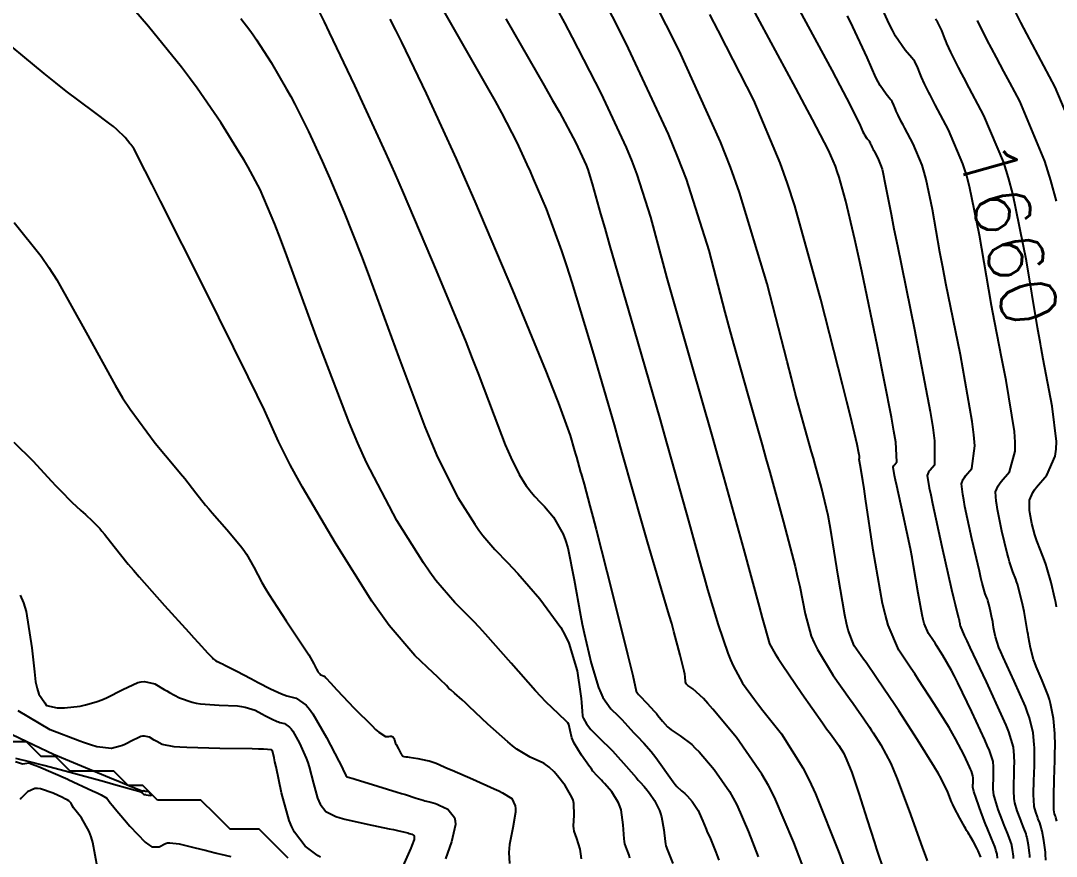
# Model space of a CAD drawing. Header units: metres. Extents: x 837117 to 838479, y 1189012 to 1191015.
# Drawn here: x 837662.7 to 837733.9, y 1189112.6 to 1189170.1 of the extents above; entities that cross this region are included whole.
import ezdxf

# ---------------------------------------------------------------- set-up
doc = ezdxf.new("R2010")
doc.units = ezdxf.units.M
doc.header["$LTSCALE"] = 0.3
for name, color, linetype in [('COTAS 10', 1, 'Continuous'), ('COTAS INT', 252, 'Continuous'), ('DRENAJE', 5, 'Continuous')]:
    doc.layers.add(name, color=color, linetype=linetype)
doc.styles.get("Standard").update_dxf_attribs({"font": 'simplex.shx'})

msp = doc.modelspace()

# ---------------------------------------------------------------- linework, layer by layer
at = {"layer": 'COTAS 10'}
for points in [[(837716.941, 1189110.629), (837715.829, 1189113.532), (837714.496, 1189116.655), (837714.078, 1189117.453), (837713.64, 1189118.223), (837711.879, 1189120.764), (837710.264, 1189122.708), (837709.918, 1189123.102), (837709.614, 1189123.433), (837708.882, 1189124.108), (837708.533, 1189124.341), (837708.471, 1189124.394), (837708.424, 1189124.443), (837708.382, 1189124.578), (837708.361, 1189124.925), (837708.328, 1189125.107), (837708.283, 1189125.327), (837708.021, 1189126.432), (837707.586, 1189128.053), (837707.431, 1189128.597), (837707.263, 1189129.183), (837706.531, 1189131.646), (837705.765, 1189134.217), (837705.574, 1189134.872), (837705.392, 1189135.501), (837704.079, 1189140.195), (837703.799, 1189141.178), (837703.486, 1189142.271), (837702.077, 1189147.143), (837700.586, 1189152.08), (837700.222, 1189153.214), (837699.878, 1189154.248), (837698.81, 1189157.143), (837697.936, 1189159.205), (837697.715, 1189159.714), (837697.502, 1189160.196), (837696.809, 1189161.714), (837695.747, 1189163.747), (837695.302, 1189164.555), (837694.791, 1189165.468), (837692.401, 1189169.649), (837690.08, 1189173.734)], [(837729.836, 1189112.45), (837729.81, 1189112.733), (837729.732, 1189113.011), (837729.692, 1189113.12), (837729.646, 1189113.244), (837729.415, 1189113.81), (837729.119, 1189114.532), (837729.032, 1189114.754), (837728.943, 1189114.987), (837728.601, 1189115.907), (837728.314, 1189116.725), (837728.26, 1189116.893), (837728.216, 1189117.036), (837728.148, 1189117.339), (837728.151, 1189117.482), (837728.152, 1189117.523), (837728.153, 1189117.565), (837728.158, 1189117.724), (837728.16, 1189117.886), (837728.159, 1189117.93), (837728.156, 1189117.974), (837728.143, 1189118.13), (837728.04, 1189118.441), (837727.981, 1189118.583), (837727.909, 1189118.749), (837727.54, 1189119.549), (837726.95, 1189120.672), (837726.738, 1189121.041), (837726.505, 1189121.435), (837725.488, 1189123.071), (837724.412, 1189124.732), (837724.142, 1189125.143), (837723.884, 1189125.532), (837723.05, 1189126.762), (837722.319, 1189128.482), (837722.126, 1189129.181), (837721.937, 1189129.977), (837721.284, 1189133.656), (837720.766, 1189137.179), (837720.662, 1189137.876), (837720.574, 1189138.453), (837720.399, 1189139.534), (837720.346, 1189139.772), (837720.336, 1189139.819), (837720.328, 1189139.857), (837720.317, 1189139.923), (837720.322, 1189139.937), (837720.325, 1189139.942), (837720.329, 1189139.947), (837720.348, 1189139.969), (837720.337, 1189140.128), (837720.322, 1189140.22), (837720.303, 1189140.333), (837720.188, 1189140.912), (837719.716, 1189142.88), (837719.471, 1189143.868), (837719.176, 1189145.049), (837717.695, 1189150.912), (837715.889, 1189157.343), (837715.389, 1189158.882), (837714.889, 1189160.315), (837713.081, 1189164.614), (837711.18, 1189168.346), (837710.622, 1189169.421), (837710.049, 1189170.514)], [(837733.897, 1189129.755), (837733.838, 1189130.042), (837733.775, 1189130.333), (837733.517, 1189131.425), (837733.236, 1189132.449), (837733.158, 1189132.697), (837733.08, 1189132.93), (837732.8, 1189133.644), (837732.538, 1189134.299), (837732.472, 1189134.495), (837732.409, 1189134.698), (837732.206, 1189135.485), (837732.068, 1189136.235), (837732.047, 1189136.415), (837732.033, 1189136.582), (837732.045, 1189137.088), (837732.263, 1189137.613), (837732.379, 1189137.793), (837732.519, 1189137.988), (837733.227, 1189138.817), (837733.811, 1189140.11), (837733.873, 1189140.597), (837733.891, 1189141.14), (837733.596, 1189143.571), (837732.975, 1189146.806), (837732.836, 1189147.585), (837732.787, 1189147.856), (837732.593, 1189148.974), (837731.836, 1189153.571), (837730.9, 1189158.167), (837730.592, 1189159.285), (837730.264, 1189160.335), (837728.906, 1189163.567), (837727.682, 1189165.872), (837727.648, 1189165.935), (837727.382, 1189166.44), (837727.153, 1189166.88), (837726.623, 1189167.925), (837726.349, 1189168.532), (837726.28, 1189168.695), (837726.215, 1189168.856), (837726.004, 1189169.423), (837725.702, 1189170.019), (837725.579, 1189170.198)], [(837701.233, 1189112.403), (837701.19, 1189112.76), (837701.14, 1189113.071), (837700.912, 1189113.807), (837700.72, 1189114.316), (837700.693, 1189114.484), (837700.678, 1189114.663), (837700.721, 1189115.405), (837700.699, 1189116.215), (837700.644, 1189116.437), (837700.567, 1189116.657), (837700.112, 1189117.445), (837699.581, 1189118.115), (837699.457, 1189118.262), (837699.343, 1189118.391), (837699.012, 1189118.719), (837698.649, 1189118.957), (837698.514, 1189119.03), (837698.364, 1189119.107), (837697.699, 1189119.41), (837696.789, 1189119.956), (837696.484, 1189120.185), (837696.157, 1189120.448), (837694.785, 1189121.682), (837693.508, 1189122.895), (837693.241, 1189123.145), (837693.01, 1189123.357), (837692.489, 1189123.817), (837692.234, 1189124.027), (837692.172, 1189124.083), (837692.113, 1189124.138), (837691.932, 1189124.328), (837691.504, 1189124.759), (837691.29, 1189124.966), (837691.035, 1189125.21), (837689.769, 1189126.408), (837687.996, 1189128.471), (837687.422, 1189129.26), (837686.811, 1189130.144), (837684.303, 1189134.126), (837682.035, 1189137.998), (837681.575, 1189138.812), (837681.188, 1189139.515), (837680.399, 1189141.123), (837679.422, 1189143.28), (837678.917, 1189144.328), (837678.309, 1189145.573), (837675.267, 1189151.697), (837672.272, 1189157.673), (837671.694, 1189158.823), (837671.225, 1189159.755), (837670.44, 1189161.298), (837670.302, 1189161.485), (837670.241, 1189161.561), (837670.171, 1189161.648), (837669.836, 1189162.052), (837669.26, 1189162.613), (837669.037, 1189162.799), (837668.788, 1189162.998), (837667.659, 1189163.831), (837665.791, 1189165.251), (837665.075, 1189165.822), (837664.272, 1189166.469), (837660.655, 1189169.447)], [(837661.047, 1189121.456), (837663.563, 1189120.255), (837664.911, 1189119.612), (837666.281, 1189119.042), (837668.766, 1189118.007), (837669.503, 1189117.701), (837670.098, 1189117.455), (837671.054, 1189117.067), (837671.077, 1189117.073), (837671.083, 1189117.075), (837671.131, 1189117.099), (837671.136, 1189117.1), (837671.141, 1189117.1), (837671.155, 1189117.097), (837671.167, 1189117.09), (837671.171, 1189117.088), (837671.174, 1189117.085), (837671.188, 1189117.078), (837671.22, 1189117.072), (837671.235, 1189117.071), (837671.253, 1189117.07), (837671.341, 1189117.067), (837671.444, 1189117.038), (837671.472, 1189117.02), (837671.5, 1189116.997), (837671.596, 1189116.881), (837671.632, 1189116.774), (837671.621, 1189116.758), (837671.602, 1189116.748), (837671.457, 1189116.76), (837671.291, 1189116.797), (837671.258, 1189116.803), (837671.231, 1189116.808), (837671.18, 1189116.807), (837671.16, 1189116.807), (837671.152, 1189116.812), (837671.143, 1189116.819), (837671.102, 1189116.862), (837671.064, 1189116.907), (837671.057, 1189116.916), (837671.051, 1189116.923), (837671.042, 1189116.936), (837671.026, 1189116.945), (837671.004, 1189116.956), (837671.003, 1189116.957), (837670.938, 1189116.986), (837669.862, 1189117.293), (837669.213, 1189117.473), (837668.411, 1189117.695), (837666.067, 1189118.339), (837664.246, 1189118.839), (837663.259, 1189119.085), (837662.325, 1189119.318)]]:
    msp.add_lwpolyline(points, dxfattribs=at)
at = {"layer": 'COTAS INT'}
for points in [[(837701.472, 1189174.084), (837704.267, 1189168.527), (837707.177, 1189162.28), (837707.83, 1189160.702), (837708.417, 1189159.191), (837709.985, 1189154.282), (837711.089, 1189150.025), (837711.384, 1189148.924), (837711.674, 1189147.856), (837712.68, 1189144.282), (837713.648, 1189140.908), (837713.914, 1189139.967), (837714.178, 1189139.023), (837715.125, 1189135.586), (837715.923, 1189132.516), (837716.093, 1189131.802), (837716.242, 1189131.148), (837716.599, 1189129.28), (837717.028, 1189127.727), (837717.223, 1189127.271), (837717.45, 1189126.804), (837718.542, 1189125.027), (837719.659, 1189123.445), (837719.901, 1189123.102), (837720.113, 1189122.799), (837720.639, 1189122.047), (837721.025, 1189121.477), (837721.149, 1189121.289), (837721.282, 1189121.088), (837721.822, 1189120.252), (837722.492, 1189118.957), (837722.706, 1189118.467), (837722.932, 1189117.919), (837723.849, 1189115.464), (837724.684, 1189113.13), (837724.858, 1189112.659), (837725.007, 1189112.263)], [(837728.7, 1189112.523), (837728.629, 1189112.689), (837728.507, 1189112.949), (837728.46, 1189113.04), (837728.409, 1189113.139), (837728.179, 1189113.565), (837727.961, 1189113.955), (837727.918, 1189114.03), (837727.881, 1189114.092), (837727.811, 1189114.2), (837727.709, 1189114.364), (837727.653, 1189114.461), (837727.585, 1189114.581), (837727.241, 1189115.199), (837726.858, 1189115.939), (837726.765, 1189116.135), (837726.679, 1189116.327), (837726.416, 1189116.988), (837725.96, 1189117.929), (837725.753, 1189118.297), (837725.509, 1189118.712), (837724.336, 1189120.599), (837723.049, 1189122.588), (837722.735, 1189123.067), (837722.439, 1189123.515), (837721.521, 1189124.871), (837720.8, 1189125.91), (837720.627, 1189126.157), (837720.467, 1189126.387), (837719.987, 1189127.071), (837719.573, 1189128.15), (837719.455, 1189128.629), (837719.334, 1189129.187), (837718.884, 1189131.852), (837718.428, 1189134.719), (837718.303, 1189135.404), (837718.18, 1189136.042), (837717.739, 1189137.953), (837717.3, 1189139.547), (837717.177, 1189139.985), (837717.054, 1189140.421), (837716.605, 1189141.986), (837715.93, 1189144.466), (837715.664, 1189145.479), (837715.364, 1189146.634), (837713.995, 1189151.986), (837712.097, 1189158.267), (837711.464, 1189160.008), (837710.784, 1189161.749), (837707.937, 1189168.045), (837705.239, 1189173.411)], [(837704.546, 1189112.441), (837704.504, 1189112.65), (837704.346, 1189113.076), (837704.208, 1189113.434), (837704.178, 1189113.599), (837704.153, 1189113.794), (837704.09, 1189114.736), (837703.947, 1189115.774), (837703.871, 1189116.029), (837703.779, 1189116.27), (837703.313, 1189117.023), (837702.812, 1189117.592), (837702.698, 1189117.717), (837702.595, 1189117.828), (837702.313, 1189118.112), (837702.018, 1189118.449), (837701.906, 1189118.594), (837701.783, 1189118.761), (837701.23, 1189119.548), (837700.724, 1189120.373), (837700.631, 1189120.564), (837700.557, 1189120.738), (837700.458, 1189121.233), (837700.355, 1189121.644), (837700.28, 1189121.766), (837700.184, 1189121.891), (837699.667, 1189122.374), (837698.769, 1189123.218), (837698.433, 1189123.57), (837698.059, 1189123.974), (837696.393, 1189125.864), (837694.634, 1189127.862), (837694.202, 1189128.334), (837693.794, 1189128.771), (837692.515, 1189130.057), (837691.219, 1189131.566), (837690.798, 1189132.143), (837690.352, 1189132.79), (837688.517, 1189135.703), (837686.446, 1189139.693), (837685.85, 1189141.018), (837685.245, 1189142.439), (837682.977, 1189148.37), (837680.969, 1189153.907), (837680.527, 1189155.081), (837680.135, 1189156.098), (837679.131, 1189158.475), (837678.303, 1189160.008), (837678.022, 1189160.493), (837677.718, 1189161.005), (837676.434, 1189163.076), (837674.798, 1189165.457), (837674.273, 1189166.164), (837673.717, 1189166.893), (837671.446, 1189169.697), (837668.994, 1189172.565)], [(837715.631, 1189171.912), (837718.435, 1189166.692), (837718.993, 1189165.639), (837719.457, 1189164.758), (837720.343, 1189162.996), (837720.585, 1189162.447), (837720.643, 1189162.33), (837720.697, 1189162.229), (837720.859, 1189161.991), (837720.975, 1189161.861), (837721, 1189161.828), (837721.022, 1189161.795), (837721.076, 1189161.689), (837721.114, 1189161.587), (837721.125, 1189161.558), (837721.138, 1189161.529), (837721.187, 1189161.42), (837721.282, 1189161.233), (837721.323, 1189161.154), (837721.371, 1189161.064), (837721.596, 1189160.639), (837721.839, 1189160.06), (837721.898, 1189159.872), (837721.953, 1189159.672), (837722.121, 1189158.848), (837722.517, 1189156.766), (837722.715, 1189155.772), (837722.953, 1189154.597), (837724.132, 1189148.848), (837725.212, 1189143.2), (837725.388, 1189142.089), (837725.509, 1189141.175), (837725.5, 1189139.508), (837725.205, 1189139.164), (837725.147, 1189139.083), (837725.098, 1189139.008), (837725.008, 1189138.789), (837725.148, 1189137.931), (837725.245, 1189137.453), (837725.368, 1189136.871), (837726.02, 1189133.898), (837726.683, 1189130.949), (837726.811, 1189130.381), (837726.916, 1189129.921), (837727.098, 1189129.158), (837727.125, 1189129.09), (837727.133, 1189129.067), (837727.14, 1189129.043), (837727.167, 1189128.945), (837727.192, 1189128.839), (837727.198, 1189128.811), (837727.204, 1189128.784), (837727.221, 1189128.688), (837727.237, 1189128.593), (837727.247, 1189128.539), (837727.266, 1189128.438), (837727.552, 1189127.784), (837727.726, 1189127.408), (837727.94, 1189126.947), (837729.057, 1189124.579), (837730.183, 1189122.115), (837730.404, 1189121.595), (837730.585, 1189121.144), (837730.912, 1189120.101), (837730.963, 1189119.507), (837730.971, 1189119.34), (837730.976, 1189119.172), (837730.971, 1189118.553), (837730.95, 1189117.947), (837730.946, 1189117.786), (837730.942, 1189117.628), (837730.931, 1189117.083), (837730.964, 1189116.553), (837730.987, 1189116.404), (837731.017, 1189116.254), (837731.177, 1189115.707), (837731.369, 1189115.19), (837731.419, 1189115.059), (837731.468, 1189114.934), (837731.634, 1189114.528), (837731.778, 1189114.124), (837731.813, 1189114), (837731.846, 1189113.871), (837731.947, 1189113.359), (837732.019, 1189112.807), (837732.034, 1189112.652), (837732.045, 1189112.495)], [(837733.91, 1189115.004), (837733.853, 1189115.247), (837733.817, 1189115.336), (837733.806, 1189115.364), (837733.795, 1189115.393), (837733.752, 1189115.507), (837733.72, 1189115.783), (837733.714, 1189115.915), (837733.711, 1189116.07), (837733.714, 1189116.828), (837733.733, 1189117.775), (837733.74, 1189118.049), (837733.748, 1189118.329), (837733.783, 1189119.382), (837733.793, 1189120.457), (837733.784, 1189120.75), (837733.77, 1189121.04), (837733.681, 1189122.073), (837733.489, 1189123.092), (837733.411, 1189123.374), (837733.322, 1189123.657), (837732.909, 1189124.677), (837732.493, 1189125.644), (837732.401, 1189125.892), (837732.32, 1189126.132), (837732.113, 1189126.929), (837731.978, 1189127.658), (837731.943, 1189127.855), (837731.909, 1189128.049), (837731.793, 1189128.736), (837731.666, 1189129.431), (837731.625, 1189129.632), (837731.581, 1189129.835), (837731.401, 1189130.599), (837731.204, 1189131.314), (837731.149, 1189131.487), (837731.095, 1189131.65), (837730.899, 1189132.149), (837730.664, 1189132.84), (837730.585, 1189133.124), (837730.501, 1189133.449), (837730.144, 1189134.956), (837729.835, 1189136.447), (837729.78, 1189136.761), (837729.738, 1189137.032), (837729.699, 1189137.655), (837729.875, 1189138.078), (837729.968, 1189138.223), (837730.081, 1189138.38), (837730.651, 1189139.047), (837731.044, 1189140.465), (837731.044, 1189141.094), (837730.998, 1189141.827), (837730.441, 1189145.33), (837730.145, 1189146.827), (837729.634, 1189149.403), (837729.43, 1189150.495), (837729.234, 1189151.571), (837728.598, 1189155.33), (837727.918, 1189158.669), (837727.694, 1189159.48), (837727.456, 1189160.243), (837726.47, 1189162.591), (837725.555, 1189164.311), (837725.362, 1189164.678), (837725.196, 1189164.998), (837725.12, 1189165.15), (837724.811, 1189165.757), (837724.612, 1189166.197), (837724.562, 1189166.316), (837724.514, 1189166.433), (837724.361, 1189166.845), (837724.142, 1189167.278), (837724.053, 1189167.408), (837723.951, 1189167.543), (837723.481, 1189168.071), (837722.825, 1189169.035), (837722.606, 1189169.446), (837722.371, 1189169.918), (837721.389, 1189172.144)], [(837730.938, 1189112.433), (837730.928, 1189112.591), (837730.879, 1189113.046), (837730.789, 1189113.441), (837730.753, 1189113.56), (837730.712, 1189113.684), (837730.524, 1189114.169), (837730.294, 1189114.733), (837730.226, 1189114.907), (837730.156, 1189115.088), (837729.889, 1189115.807), (837729.666, 1189116.49), (837729.624, 1189116.649), (837729.59, 1189116.794), (837729.539, 1189117.211), (837729.546, 1189117.555), (837729.549, 1189117.655), (837729.552, 1189117.756), (837729.565, 1189118.139), (837729.568, 1189118.529), (837729.565, 1189118.635), (837729.56, 1189118.741), (837729.528, 1189119.116), (837729.278, 1189119.865), (837729.137, 1189120.206), (837728.964, 1189120.606), (837728.076, 1189122.533), (837727.106, 1189124.531), (837726.88, 1189124.975), (837726.674, 1189125.372), (837726.084, 1189126.41), (837725.649, 1189127.082), (837725.54, 1189127.248), (837725.435, 1189127.406), (837725.098, 1189127.904), (837724.802, 1189128.6), (837724.724, 1189128.883), (837724.647, 1189129.205), (837724.383, 1189130.694), (837724.07, 1189132.581), (837723.963, 1189133.154), (837723.847, 1189133.748), (837723.352, 1189136.078), (837722.91, 1189138.086), (837722.826, 1189138.477), (837722.76, 1189138.796), (837722.662, 1189139.356), (837722.71, 1189139.473), (837722.736, 1189139.512), (837722.767, 1189139.555), (837722.924, 1189139.739), (837722.835, 1189141.079), (837722.711, 1189141.852), (837722.544, 1189142.799), (837721.584, 1189147.669), (837720.496, 1189152.856), (837720.248, 1189154.003), (837720.024, 1189155.025), (837719.409, 1189157.669), (837718.946, 1189159.319), (837718.817, 1189159.713), (837718.689, 1189160.081), (837718.225, 1189161.184), (837717.122, 1189163.281), (837716.59, 1189164.275), (837715.961, 1189165.449), (837712.87, 1189171.184)], [(837683.212, 1189170.647), (837683.521, 1189170.02), (837683.882, 1189169.277), (837685.624, 1189165.627), (837687.753, 1189160.994), (837688.359, 1189159.632), (837688.972, 1189158.235), (837691.242, 1189152.9), (837693.263, 1189147.984), (837693.718, 1189146.85), (837694.128, 1189145.815), (837695.231, 1189142.9), (837695.986, 1189140.898), (837696.176, 1189140.439), (837696.357, 1189140.021), (837696.945, 1189138.857), (837697.433, 1189138.082), (837697.552, 1189137.91), (837697.664, 1189137.756), (837698.009, 1189137.355), (837698.39, 1189136.964), (837698.525, 1189136.817), (837698.673, 1189136.654), (837699.311, 1189135.924), (837699.968, 1189134.752), (837700.127, 1189134.31), (837700.277, 1189133.817), (837700.734, 1189131.612), (837701.15, 1189129.188), (837701.274, 1189128.557), (837701.401, 1189127.943), (837701.889, 1189125.869), (837702.407, 1189124.196), (837702.553, 1189123.834), (837702.701, 1189123.516), (837703.241, 1189122.733), (837703.755, 1189122.25), (837703.885, 1189122.12), (837704.01, 1189121.992), (837704.419, 1189121.546), (837704.813, 1189121.102), (837704.929, 1189120.976), (837705.048, 1189120.848), (837705.504, 1189120.373), (837706.016, 1189119.792), (837706.171, 1189119.598), (837706.331, 1189119.388), (837707.538, 1189117.696), (837707.667, 1189117.53), (837707.784, 1189117.389), (837708.094, 1189117.091), (837708.344, 1189116.898), (837708.423, 1189116.822), (837708.505, 1189116.738), (837708.837, 1189116.355), (837709.169, 1189115.876), (837709.252, 1189115.731), (837709.331, 1189115.58), (837709.582, 1189114.991), (837709.792, 1189114.443), (837709.845, 1189114.319), (837709.895, 1189114.206), (837710.056, 1189113.897), (837710.465, 1189112.872), (837710.672, 1189112.308)], [(837699.528, 1189170.917), (837700.055, 1189169.939), (837700.587, 1189168.935), (837702.554, 1189165.103), (837704.295, 1189161.364), (837704.686, 1189160.42), (837705.037, 1189159.516), (837705.975, 1189156.579), (837706.815, 1189153.415), (837707.104, 1189152.368), (837707.418, 1189151.247), (837708.755, 1189146.579), (837710.22, 1189141.477), (837710.614, 1189140.083), (837711.003, 1189138.696), (837712.365, 1189133.753), (837713.449, 1189129.771), (837713.662, 1189128.991), (837713.838, 1189128.349), (837714.157, 1189127.195), (837714.544, 1189126.526), (837714.762, 1189126.189), (837715.028, 1189125.788), (837716.388, 1189123.795), (837717.793, 1189121.774), (837718.088, 1189121.356), (837718.342, 1189120.998), (837718.918, 1189120.217), (837719.242, 1189119.698), (837719.338, 1189119.505), (837719.436, 1189119.292), (837719.811, 1189118.346), (837720.213, 1189117.186), (837720.329, 1189116.837), (837720.446, 1189116.477), (837720.884, 1189115.079), (837721.374, 1189113.524), (837721.525, 1189113.065), (837721.682, 1189112.594), (837722.302, 1189110.789)], [(837733.17, 1189112.318), (837733.144, 1189112.73), (837733.129, 1189112.871), (837733.111, 1189113.023), (837733.016, 1189113.673), (837732.903, 1189114.301), (837732.873, 1189114.44), (837732.844, 1189114.564), (837732.743, 1189114.888), (837732.642, 1189115.135), (837732.612, 1189115.212), (837732.582, 1189115.291), (837732.465, 1189115.607), (837732.368, 1189116.019), (837732.351, 1189116.159), (837732.337, 1189116.311), (837732.322, 1189116.955), (837732.337, 1189117.701), (837732.343, 1189117.918), (837732.349, 1189118.138), (837732.377, 1189118.968), (837732.384, 1189119.814), (837732.378, 1189120.045), (837732.367, 1189120.274), (837732.297, 1189121.087), (837732.037, 1189122.118), (837731.907, 1189122.485), (837731.752, 1189122.886), (837730.983, 1189124.628), (837730.217, 1189126.295), (837730.063, 1189126.65), (837729.936, 1189126.958), (837729.689, 1189127.684), (837729.613, 1189128.098), (837729.593, 1189128.21), (837729.573, 1189128.321), (837729.507, 1189128.712), (837729.435, 1189129.107), (837729.411, 1189129.221), (837729.386, 1189129.337), (837729.284, 1189129.772), (837729.172, 1189130.179), (837729.141, 1189130.277), (837729.11, 1189130.37), (837728.999, 1189130.653), (837728.79, 1189131.38), (837728.698, 1189131.753), (837728.592, 1189132.199), (837728.082, 1189134.427), (837727.601, 1189136.659), (837727.512, 1189137.107), (837727.443, 1189137.482), (837727.354, 1189138.222), (837727.487, 1189138.543), (837727.557, 1189138.653), (837727.643, 1189138.772), (837728.076, 1189139.278), (837728.276, 1189140.82), (837728.216, 1189141.592), (837728.105, 1189142.513), (837727.287, 1189147.089), (837726.293, 1189152), (837726.073, 1189153.133), (837725.875, 1189154.168), (837725.359, 1189157.089), (837724.935, 1189159.17), (837724.796, 1189159.676), (837724.648, 1189160.152), (837724.033, 1189161.615), (837723.463, 1189162.688), (837723.343, 1189162.916), (837723.239, 1189163.115), (837722.999, 1189163.589), (837722.875, 1189163.863), (837722.844, 1189163.937), (837722.814, 1189164.01), (837722.719, 1189164.267), (837722.582, 1189164.536), (837722.526, 1189164.618), (837722.463, 1189164.702), (837722.17, 1189165.031), (837721.761, 1189165.632), (837721.624, 1189165.888), (837721.478, 1189166.183), (837720.866, 1189167.57), (837719.892, 1189169.681), (837719.518, 1189170.433)], [(837731.066, 1189170.645), (837731.422, 1189169.965), (837731.832, 1189169.183), (837733.78, 1189165.519), (837735.881, 1189160.518)], [(837677.788, 1189170.246), (837678.426, 1189169.429), (837678.643, 1189169.118), (837678.878, 1189168.77), (837679.874, 1189167.21), (837680.946, 1189165.387), (837681.229, 1189164.874), (837681.506, 1189164.356), (837682.455, 1189162.457), (837683.385, 1189160.434), (837683.65, 1189159.839), (837683.917, 1189159.229), (837684.909, 1189156.9), (837686.098, 1189153.89), (837686.491, 1189152.85), (837686.91, 1189151.721), (837688.654, 1189146.9), (837690.449, 1189142.137), (837690.9, 1189141.045), (837691.333, 1189140.051), (837692.731, 1189137.28), (837693.892, 1189135.436), (837694.175, 1189135.026), (837694.441, 1189134.661), (837695.262, 1189133.706), (837696.17, 1189132.777), (837696.491, 1189132.427), (837696.842, 1189132.038), (837698.361, 1189130.301), (837699.799, 1189128.327), (837700.098, 1189127.788), (837700.355, 1189127.252), (837700.925, 1189125.346), (837701.155, 1189123.773), (837701.197, 1189123.447), (837701.229, 1189123.169), (837701.267, 1189122.562), (837701.298, 1189122.25), (837701.326, 1189122.159), (837701.363, 1189122.064), (837701.564, 1189121.704), (837701.875, 1189121.307), (837701.981, 1189121.189), (837702.095, 1189121.069), (837702.577, 1189120.604), (837703.168, 1189120.029), (837703.35, 1189119.838), (837703.541, 1189119.633), (837704.3, 1189118.781), (837704.984, 1189117.993), (837705.128, 1189117.829), (837705.252, 1189117.688), (837705.535, 1189117.378), (837705.738, 1189117.134), (837705.812, 1189117.037), (837705.894, 1189116.926), (837706.251, 1189116.414), (837706.596, 1189115.742), (837706.67, 1189115.53), (837706.735, 1189115.306), (837706.89, 1189114.402), (837706.984, 1189113.594), (837707.01, 1189113.43), (837707.036, 1189113.292), (837707.132, 1189113.012), (837707.505, 1189112.078)], [(837688.037, 1189170.207), (837688.426, 1189169.445), (837688.84, 1189168.617), (837690.552, 1189165.074), (837692.604, 1189160.581), (837693.233, 1189159.154), (837693.889, 1189157.647), (837696.476, 1189151.541), (837698.764, 1189145.976), (837699.231, 1189144.811), (837699.625, 1189143.808), (837700.448, 1189141.541), (837700.752, 1189140.49), (837700.819, 1189140.254), (837700.88, 1189140.042), (837701.163, 1189139.03), (837701.202, 1189138.894), (837701.243, 1189138.753), (837701.409, 1189138.198), (837701.811, 1189136.694), (837702.002, 1189135.954), (837702.227, 1189135.074), (837703.327, 1189130.728), (837704.387, 1189126.489), (837704.588, 1189125.676), (837704.747, 1189125.02), (837704.987, 1189123.954), (837705.084, 1189123.798), (837705.155, 1189123.715), (837705.244, 1189123.615), (837705.722, 1189123.114), (837706.253, 1189122.551), (837706.375, 1189122.413), (837706.487, 1189122.282), (837706.802, 1189121.872), (837707.137, 1189121.5), (837707.262, 1189121.393), (837707.401, 1189121.285), (837708.016, 1189120.878), (837708.805, 1189120.269), (837709.052, 1189120.032), (837709.312, 1189119.766), (837710.358, 1189118.559), (837711.404, 1189117.049), (837711.665, 1189116.592), (837711.914, 1189116.117), (837712.706, 1189114.261), (837713.367, 1189112.536)], [(837696.034, 1189170.215), (837698.661, 1189165.638), (837699.219, 1189164.651), (837699.703, 1189163.787), (837700.84, 1189161.678), (837701.412, 1189160.449), (837701.541, 1189160.138), (837701.656, 1189159.841), (837701.965, 1189158.875), (837702.54, 1189156.805), (837702.824, 1189155.812), (837703.162, 1189154.637), (837704.83, 1189148.875), (837706.636, 1189142.62), (837707.06, 1189141.134), (837707.451, 1189139.755), (837708.59, 1189135.661), (837709.463, 1189132.498), (837709.686, 1189131.706), (837709.902, 1189130.949), (837710.617, 1189128.518), (837711.281, 1189126.566), (837711.465, 1189126.11), (837711.648, 1189125.693), (837712.311, 1189124.493), (837713.123, 1189123.376), (837713.401, 1189123.01), (837713.702, 1189122.62), (837714.982, 1189121.007), (837716.46, 1189118.671), (837716.887, 1189117.824), (837717.321, 1189116.891), (837718.953, 1189112.802), (837720.322, 1189109.031)], [(837728.435, 1189170.094), (837729.109, 1189168.763), (837729.402, 1189168.203), (837729.74, 1189167.559), (837730.252, 1189166.597), (837730.651, 1189165.847), (837731.343, 1189164.543), (837733.073, 1189160.426), (837733.49, 1189159.089), (837733.882, 1189157.666)], [(837662.22, 1189156.193), (837664.068, 1189153.889), (837664.599, 1189153.101), (837665.139, 1189152.248), (837667.159, 1189148.628), (837669.15, 1189144.999), (837669.67, 1189144.141), (837670.178, 1189143.347), (837671.901, 1189141.009), (837673.328, 1189139.316), (837673.648, 1189138.928), (837673.937, 1189138.576), (837674.709, 1189137.596), (837675.376, 1189136.754), (837675.598, 1189136.488), (837675.835, 1189136.209), (837676.829, 1189135.082), (837677.782, 1189133.943), (837677.994, 1189133.654), (837678.184, 1189133.378), (837678.686, 1189132.479), (837679.245, 1189131.414), (837679.471, 1189131.032), (837679.729, 1189130.614), (837680.92, 1189128.789), (837682.06, 1189127.077), (837682.287, 1189126.729), (837682.475, 1189126.436), (837682.829, 1189125.832), (837682.933, 1189125.598), (837682.963, 1189125.538), (837682.993, 1189125.479), (837683.105, 1189125.285), (837683.222, 1189125.135), (837683.256, 1189125.104), (837683.289, 1189125.078), (837683.415, 1189125.025), (837683.529, 1189124.987), (837683.556, 1189124.971), (837683.579, 1189124.953), (837683.647, 1189124.867), (837683.977, 1189124.486), (837684.167, 1189124.281), (837684.4, 1189124.033), (837685.595, 1189122.782), (837686.82, 1189121.551), (837687.071, 1189121.316), (837687.285, 1189121.127), (837687.738, 1189120.827), (837687.913, 1189120.83), (837687.951, 1189120.832), (837687.984, 1189120.834), (837688.066, 1189120.846), (837688.112, 1189120.855), (837688.123, 1189120.856), (837688.132, 1189120.856), (837688.161, 1189120.851), (837688.191, 1189120.832), (837688.203, 1189120.824), (837688.215, 1189120.815), (837688.271, 1189120.771), (837688.325, 1189120.709), (837688.336, 1189120.688), (837688.346, 1189120.665), (837688.37, 1189120.571), (837688.419, 1189120.414), (837688.445, 1189120.353), (837688.476, 1189120.283), (837688.635, 1189119.966), (837688.798, 1189119.667), (837688.833, 1189119.609), (837688.863, 1189119.562), (837688.933, 1189119.48), (837688.968, 1189119.469), (837688.976, 1189119.466), (837688.983, 1189119.464), (837689.001, 1189119.458), (837689.157, 1189119.431), (837689.251, 1189119.416), (837689.366, 1189119.397), (837689.965, 1189119.301), (837690.611, 1189119.18), (837690.756, 1189119.146), (837690.887, 1189119.111), (837691.236, 1189118.985), (837691.778, 1189118.737), (837692.03, 1189118.627), (837692.326, 1189118.499), (837693.762, 1189117.883), (837695.221, 1189117.234), (837695.532, 1189117.084), (837695.801, 1189116.947), (837696.438, 1189116.559), (837696.675, 1189116.065), (837696.693, 1189115.861), (837696.69, 1189115.628), (837696.506, 1189114.542), (837696.276, 1189113.386), (837696.244, 1189113.11), (837696.226, 1189112.851), (837696.276, 1189112.074)], [(837662.196, 1189141.092), (837663.491, 1189139.807), (837664.78, 1189138.399), (837665.084, 1189138.076), (837665.364, 1189137.782), (837666.181, 1189136.965), (837666.803, 1189136.383), (837666.959, 1189136.237), (837667.109, 1189136.098), (837667.595, 1189135.651), (837668.092, 1189135.137), (837668.249, 1189134.955), (837668.415, 1189134.756), (837669.086, 1189133.897), (837670.059, 1189132.686), (837670.415, 1189132.265), (837670.809, 1189131.808), (837672.547, 1189129.849), (837674.213, 1189128.005), (837674.562, 1189127.621), (837674.862, 1189127.29), (837675.54, 1189126.552), (837675.841, 1189126.238), (837675.903, 1189126.176), (837675.957, 1189126.124), (837676.074, 1189126.024), (837676.128, 1189126), (837676.141, 1189125.995), (837676.154, 1189125.991), (837676.193, 1189125.985), (837676.419, 1189125.882), (837676.549, 1189125.817), (837676.708, 1189125.737), (837677.527, 1189125.314), (837678.494, 1189124.811), (837678.993, 1189124.552), (837679.829, 1189124.117), (837680.584, 1189123.764), (837680.78, 1189123.688), (837680.971, 1189123.621), (837681.611, 1189123.456), (837682.298, 1189122.979), (837682.518, 1189122.715), (837682.751, 1189122.394), (837683.7, 1189120.759), (837684.532, 1189119.136), (837684.692, 1189118.823), (837684.821, 1189118.568), (837685.031, 1189118.138), (837685.042, 1189118.1), (837685.045, 1189118.091), (837685.049, 1189118.083), (837685.063, 1189118.064), (837685.09, 1189118.051), (837685.101, 1189118.047), (837685.114, 1189118.044), (837685.173, 1189118.03), (837685.528, 1189117.927), (837685.727, 1189117.867), (837685.97, 1189117.794), (837687.211, 1189117.414), (837688.545, 1189117.002), (837688.847, 1189116.908), (837689.119, 1189116.823), (837689.859, 1189116.587), (837690.346, 1189116.436), (837690.46, 1189116.404), (837690.564, 1189116.376), (837690.863, 1189116.31), (837691.19, 1189116.212), (837691.311, 1189116.163), (837691.446, 1189116.105), (837692.045, 1189115.817), (837692.5, 1189115.261), (837692.544, 1189115.033), (837692.553, 1189114.773), (837692.289, 1189113.569), (837691.885, 1189112.406)], [(837662.615, 1189130.559), (837662.843, 1189130.023), (837663.036, 1189129.438), (837663.434, 1189126.92), (837663.615, 1189125.267), (837663.688, 1189124.589), (837663.79, 1189124.122), (837663.906, 1189123.732), (837664.315, 1189123.148), (837664.441, 1189122.967), (837665.174, 1189122.801), (837665.416, 1189122.788), (837665.674, 1189122.79), (837666.746, 1189122.917), (837667.113, 1189123.015), (837667.527, 1189123.125), (837667.915, 1189123.228), (837668.235, 1189123.346), (837668.552, 1189123.477), (837669.684, 1189124.063), (837670.704, 1189124.533), (837670.951, 1189124.59), (837671.183, 1189124.615), (837671.892, 1189124.444), (837672.523, 1189124.067), (837672.705, 1189123.964), (837672.89, 1189123.86), (837673.586, 1189123.488), (837674.441, 1189123.186), (837674.726, 1189123.127), (837675.033, 1189123.078), (837676.317, 1189122.992), (837677.559, 1189122.927), (837677.839, 1189122.892), (837678.091, 1189122.85), (837678.773, 1189122.637), (837679.253, 1189122.387), (837679.5, 1189122.259), (837679.915, 1189122.043), (837680.29, 1189121.868), (837680.387, 1189121.83), (837680.482, 1189121.797), (837680.799, 1189121.715), (837681.14, 1189121.478), (837681.249, 1189121.347), (837681.365, 1189121.188), (837681.836, 1189120.377), (837682.296, 1189119.345), (837682.405, 1189119.047), (837682.506, 1189118.743), (837682.803, 1189117.601), (837683.08, 1189116.588), (837683.169, 1189116.365), (837683.262, 1189116.168), (837683.643, 1189115.667), (837684.332, 1189115.327), (837684.621, 1189115.231), (837684.951, 1189115.134), (837686.498, 1189114.781), (837688.003, 1189114.481), (837688.307, 1189114.418), (837688.563, 1189114.365), (837689.08, 1189114.245), (837689.275, 1189114.185), (837689.327, 1189114.168), (837689.379, 1189114.152), (837689.561, 1189114.093), (837689.694, 1189114.004), (837689.714, 1189113.968), (837689.728, 1189113.927), (837689.718, 1189113.74), (837689.565, 1189113.324), (837689.489, 1189113.139), (837689.397, 1189112.924), (837688.94, 1189111.894)], [(837683.283, 1189112.521), (837683.123, 1189112.614), (837682.951, 1189112.725), (837682.222, 1189113.27), (837681.479, 1189114.236), (837681.298, 1189114.612), (837681.127, 1189115.034), (837680.597, 1189116.951), (837680.221, 1189118.745), (837680.146, 1189119.09), (837680.084, 1189119.369), (837679.969, 1189119.831), (837679.94, 1189119.863), (837679.932, 1189119.872), (837679.925, 1189119.881), (837679.902, 1189119.914), (837679.346, 1189119.947), (837679.003, 1189119.957), (837678.579, 1189119.966), (837676.364, 1189119.999), (837674.081, 1189120.063), (837673.614, 1189120.091), (837673.219, 1189120.124), (837672.387, 1189120.283), (837672.032, 1189120.473), (837671.938, 1189120.526), (837671.845, 1189120.579), (837671.524, 1189120.77), (837671.162, 1189120.858), (837671.044, 1189120.845), (837670.918, 1189120.816), (837670.691, 1189120.712), (837670.398, 1189120.576), (837669.821, 1189120.277), (837669.659, 1189120.21), (837669.496, 1189120.151), (837668.9, 1189119.992), (837667.886, 1189120.122), (837667.46, 1189120.244), (837666.97, 1189120.404), (837666.726, 1189120.498), (837664.676, 1189121.29), (837663.945, 1189121.724), (837662.477, 1189122.594)], [(837662.31, 1189119.106), (837662.791, 1189118.955), (837663.237, 1189119.002), (837663.373, 1189118.952), (837663.886, 1189118.751), (837665.892, 1189117.887), (837665.924, 1189117.872), (837667.599, 1189117.095), (837667.924, 1189116.94), (837668.184, 1189116.812), (837668.589, 1189116.583), (837668.82, 1189116.259), (837668.972, 1189116.072), (837669.161, 1189115.842), (837669.799, 1189115.087), (837670.158, 1189114.66), (837671.226, 1189113.553), (837671.46, 1189113.371), (837671.667, 1189113.243), (837672.192, 1189113.23), (837672.615, 1189113.467), (837672.758, 1189113.497), (837672.912, 1189113.512), (837673.563, 1189113.435), (837674.473, 1189113.211), (837674.667, 1189113.164), (837675.354, 1189112.996), (837676.035, 1189112.828), (837676.224, 1189112.781), (837676.413, 1189112.733), (837677.1, 1189112.558)], [(837667.946, 1189111.782), (837667.614, 1189113.533), (837667.5, 1189113.927), (837667.377, 1189114.281), (837666.85, 1189115.23), (837666.383, 1189115.803), (837666.296, 1189115.921), (837666.228, 1189116.02), (837666.135, 1189116.231), (837665.963, 1189116.395), (837665.844, 1189116.466), (837665.695, 1189116.547), (837665.543, 1189116.621), (837664.898, 1189116.933), (837664.02, 1189117.223), (837663.818, 1189117.245), (837663.635, 1189117.241), (837663.124, 1189117.014), (837662.806, 1189116.691), (837662.745, 1189116.626), (837662.695, 1189116.573), (837662.62, 1189116.48)]]:
    msp.add_lwpolyline(points, dxfattribs=at)
at = {"layer": 'DRENAJE'}
for points in [[(837672.057, 1189116.45, 0), (837671.058, 1189117.45, 0), (837670.058, 1189117.45, 0), (837669.058, 1189118.45, 0), (837668.059, 1189118.45, 0), (837667.059, 1189118.45, 0), (837666.059, 1189118.45, 0), (837665.06, 1189119.449, 0), (837664.06, 1189119.449, 0), (837663.06, 1189120.449, 0), (837662.061, 1189120.449, 0), (837661.061, 1189121.449, 0), (837660.061, 1189121.449, 0), (837659.062, 1189121.449, 0), (837658.062, 1189121.449, 0), (837657.062, 1189121.449, 0), (837656.063, 1189121.449, 0), (837655.063, 1189121.449, 0), (837654.063, 1189120.449, 0), (837653.064, 1189120.449, 0), (837652.064, 1189120.449, 0)], [(837681.054, 1189112.452, 0), (837680.055, 1189113.451, 0), (837679.055, 1189114.451, 0), (837678.055, 1189114.451, 0), (837677.056, 1189114.451, 0), (837676.056, 1189115.451, 0), (837675.056, 1189116.45, 0), (837674.057, 1189116.45, 0), (837673.057, 1189116.45, 0), (837672.057, 1189116.45, 0)]]:
    msp.add_polyline3d(points, dxfattribs=at)

# ---------------------------------------------------------------- texts
at = {"layer": 'COTAS 10', "insert": (837727.022, 1189161.209), "char_height": 3.8, "attachment_point": 7, "rotation": 285.74611}
msp.add_mtext('1660', dxfattribs=at)

doc.saveas('drawing.dxf')
